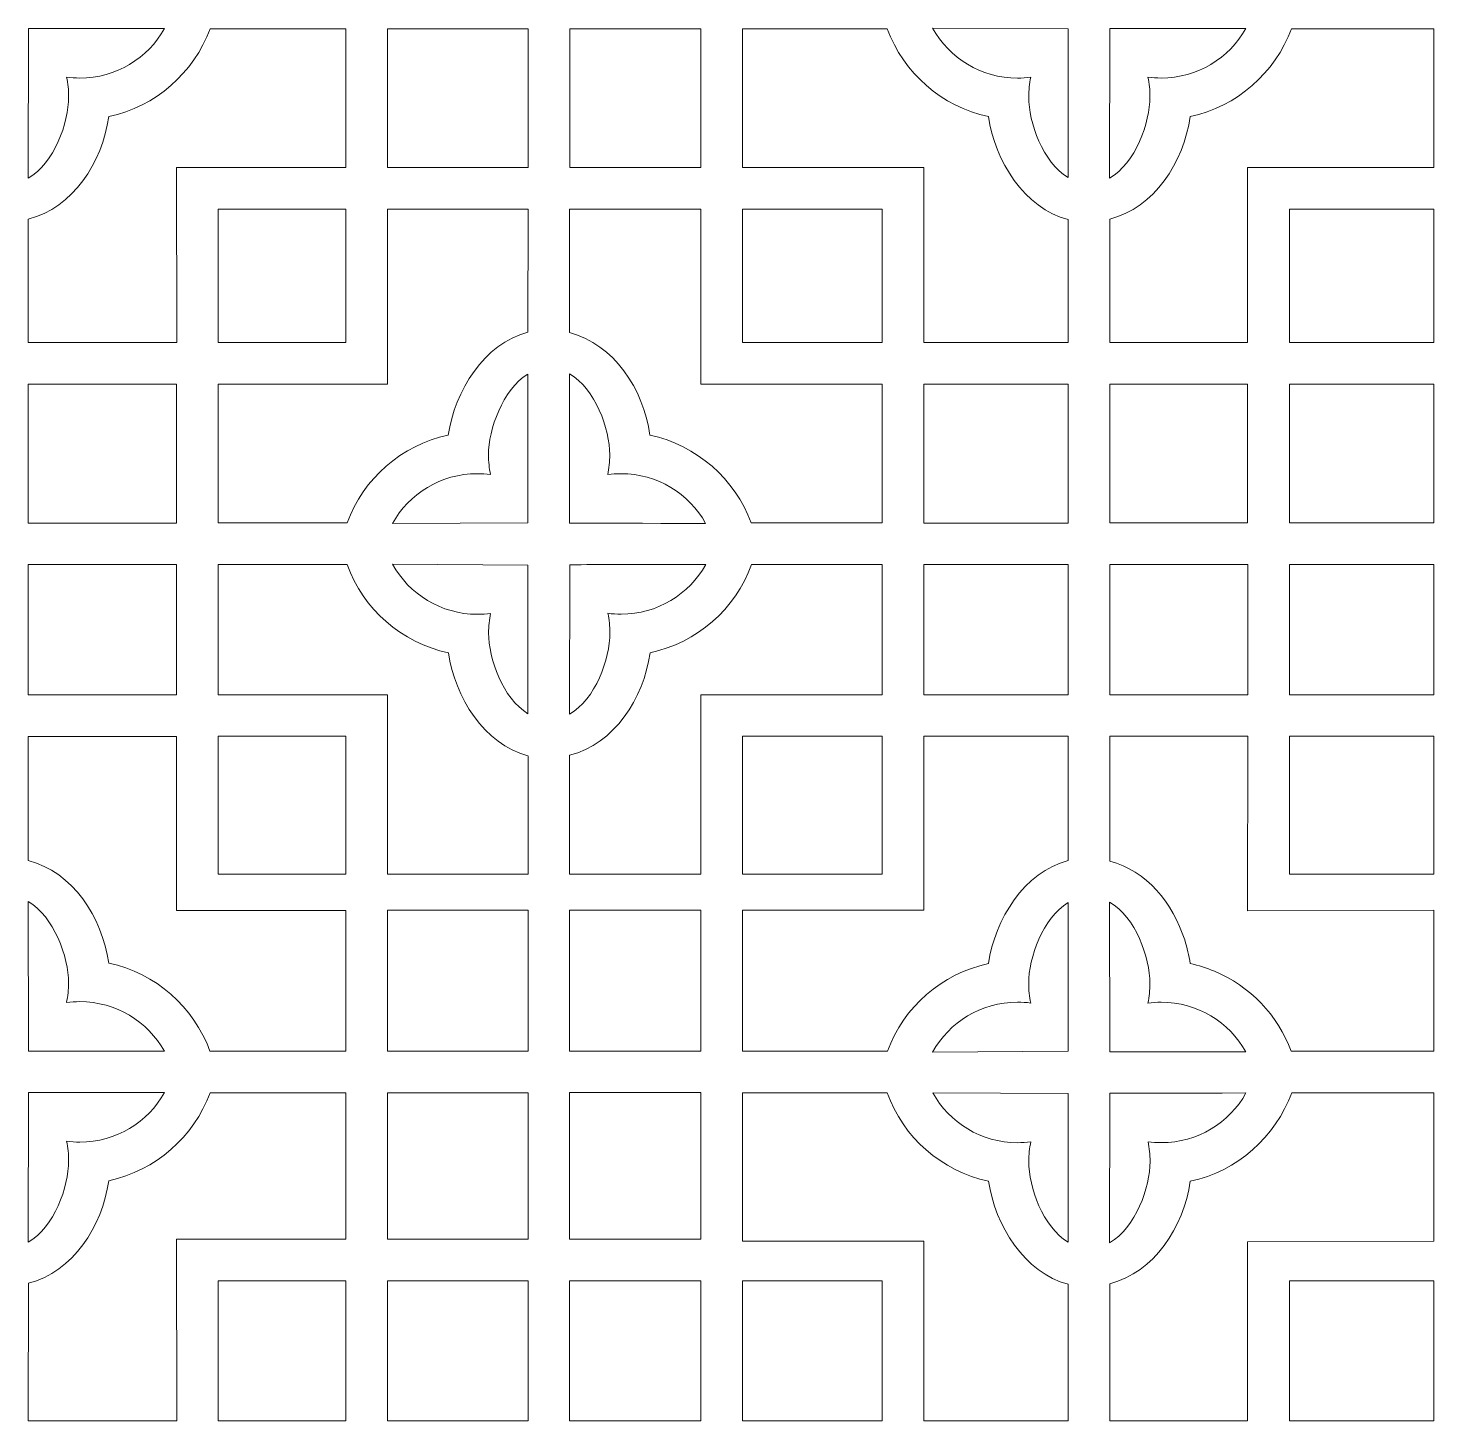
# Model space of a CAD drawing. Header units: centimetres. Extents: x -107 to 107, y -90 to 90.
# Drawn here: x 56.1 to 106.8, y -90.3 to -40.1 of the extents above; entities that cross this region are included whole.
import ezdxf

# ---------------------------------------------------------------- set-up
doc = ezdxf.new("R2010")
doc.units = ezdxf.units.CM
doc.header["$MEASUREMENT"] = 0
doc.layers.add('layer 1', color=7, linetype='Continuous')

msp = doc.modelspace()

# ---------------------------------------------------------------- linework, layer by layer
at = {"layer": 'layer 1', "color": 142, "lineweight": 9}
for points, knots in [([(60.99684, -40.1128), (56.09257, -40.11795), (56.09257, -40.11795), (56.09257, -40.11795), (56.09257, -40.11795), (56.09257, -40.11795), (56.08186, -45.50918), (56.08186, -45.50918), (56.08186, -45.50918), (57.01708, -44.97947), (57.53863, -43.50995), (57.53863, -42.58049), (57.53863, -42.58049), (57.53863, -42.33724), (57.51378, -42.09978), (57.46652, -41.87048), (57.46652, -41.87048), (57.62219, -41.89166), (57.7811, -41.9026), (57.94256, -41.9026), (57.94256, -41.9026), (59.2577, -41.9026), (60.39878, -41.18558), (60.99684, -40.1128)], [0, 0, 0, 0, 0.14285714, 0.14285714, 0.14285714, 0.14285714, 0.28571429, 0.28571429, 0.28571429, 0.28571429, 0.42857143, 0.42857143, 0.42857143, 0.42857143, 0.57142857, 0.57142857, 0.57142857, 0.57142857, 0.71428571, 0.71428571, 0.71428571, 0.71428571, 1, 1, 1, 1]), ([(56.08476, -46.99061), (56.08476, -46.99061), (56.08476, -51.43531), (56.08476, -51.43531), (56.08476, -51.43531), (56.08476, -51.43531), (61.43424, -51.43518), (61.43424, -51.43518), (61.43424, -51.43518), (61.43424, -51.43518), (61.43351, -45.12711), (61.43351, -45.12711), (61.43351, -45.12711), (61.43351, -45.12711), (67.5307, -45.1295), (67.5307, -45.1295), (67.5307, -45.1295), (67.5307, -45.1295), (67.5307, -40.1238), (67.5307, -40.1238), (67.5307, -40.1238), (67.5307, -40.1238), (62.63852, -40.12314), (62.63852, -40.12314), (62.63852, -40.12314), (62.05359, -41.71861), (60.67864, -42.93335), (58.98786, -43.2931), (58.98786, -43.2931), (58.75085, -44.95354), (57.69228, -46.57348), (56.08476, -46.99061)], [0, 0, 0, 0, 0.11111111, 0.11111111, 0.11111111, 0.11111111, 0.22222222, 0.22222222, 0.22222222, 0.22222222, 0.33333333, 0.33333333, 0.33333333, 0.33333333, 0.44444444, 0.44444444, 0.44444444, 0.44444444, 0.55555556, 0.55555556, 0.55555556, 0.55555556, 0.66666667, 0.66666667, 0.66666667, 0.66666667, 0.77777778, 0.77777778, 0.77777778, 0.77777778, 1, 1, 1, 1]), ([(74.10555, -45.12909), (74.10555, -45.12909), (69.03104, -45.12909), (69.03104, -45.12909), (69.03104, -45.12909), (69.03104, -45.12909), (69.03104, -40.12324), (69.03104, -40.12324), (69.03104, -40.12324), (69.03104, -40.12324), (74.10555, -40.12324), (74.10555, -40.12324), (74.10555, -40.12324), (74.10555, -40.12324), (74.10555, -45.12909), (74.10555, -45.12909)], [0, 0, 0, 0, 0.2, 0.2, 0.2, 0.2, 0.4, 0.4, 0.4, 0.4, 0.6, 0.6, 0.6, 0.6, 1, 1, 1, 1]), ([(80.33741, -45.12909), (80.33741, -45.12909), (75.6055, -45.12909), (75.6055, -45.12909), (75.6055, -45.12909), (75.6055, -45.12909), (75.6055, -40.12483), (75.6055, -40.12483), (75.6055, -40.12483), (75.6055, -40.12483), (80.33741, -40.12483), (80.33741, -40.12483), (80.33741, -40.12483), (80.33741, -40.12483), (80.33741, -45.12909), (80.33741, -45.12909)], [0, 0, 0, 0, 0.2, 0.2, 0.2, 0.2, 0.4, 0.4, 0.4, 0.4, 0.6, 0.6, 0.6, 0.6, 1, 1, 1, 1]), ([(93.58112, -47.00418), (93.58112, -47.00418), (93.58112, -51.43531), (93.58112, -51.43531), (93.58112, -51.43531), (93.58112, -51.43531), (88.37664, -51.43531), (88.37664, -51.43531), (88.37664, -51.43531), (88.37664, -51.43531), (88.37209, -45.12871), (88.37209, -45.12871), (88.37209, -45.12871), (88.37209, -45.12871), (81.8368, -45.12963), (81.8368, -45.12963), (81.8368, -45.12963), (81.8368, -45.12963), (81.8368, -40.12321), (81.8368, -40.12321), (81.8368, -40.12321), (81.8368, -40.12321), (87.0581, -40.12314), (87.0581, -40.12314), (87.0581, -40.12314), (87.64277, -41.71926), (89.01801, -42.93457), (90.70926, -43.29442), (90.70926, -43.29442), (90.93553, -44.87959), (92.00498, -46.60075), (93.58112, -47.00418)], [0, 0, 0, 0, 0.11111111, 0.11111111, 0.11111111, 0.11111111, 0.22222222, 0.22222222, 0.22222222, 0.22222222, 0.33333333, 0.33333333, 0.33333333, 0.33333333, 0.44444444, 0.44444444, 0.44444444, 0.44444444, 0.55555556, 0.55555556, 0.55555556, 0.55555556, 0.66666667, 0.66666667, 0.66666667, 0.66666667, 0.77777778, 0.77777778, 0.77777778, 0.77777778, 1, 1, 1, 1]), ([(93.57834, -45.49051), (93.57835, -40.1339), (93.57835, -40.1339), (93.57835, -40.1339), (93.57835, -40.1339), (93.57835, -40.1339), (88.69398, -40.10286), (88.69398, -40.10286), (88.69398, -40.10286), (89.29165, -41.17702), (90.4384, -41.90392), (91.75456, -41.90392), (91.75456, -41.90392), (91.91602, -41.90392), (92.07493, -41.89298), (92.2306, -41.8718), (92.2306, -41.8718), (92.18334, -42.1011), (92.15849, -42.33857), (92.15849, -42.58181), (92.15849, -42.58181), (92.15849, -43.49468), (92.66536, -44.94576), (93.57834, -45.49051)], [0, 0, 0, 0, 0.14285714, 0.14285714, 0.14285714, 0.14285714, 0.28571429, 0.28571429, 0.28571429, 0.28571429, 0.42857143, 0.42857143, 0.42857143, 0.42857143, 0.57142857, 0.57142857, 0.57142857, 0.57142857, 0.71428571, 0.71428571, 0.71428571, 0.71428571, 1, 1, 1, 1]), ([(99.98918, -40.11163), (95.08491, -40.11678), (95.08491, -40.11678), (95.08491, -40.11678), (95.08491, -40.11678), (95.08491, -40.11678), (95.0742, -45.50801), (95.0742, -45.50801), (95.0742, -45.50801), (96.00942, -44.9783), (96.53097, -43.50878), (96.53097, -42.57932), (96.53097, -42.57932), (96.53097, -42.33607), (96.50612, -42.09861), (96.45886, -41.86931), (96.45886, -41.86931), (96.61453, -41.89049), (96.77344, -41.90143), (96.9349, -41.90143), (96.9349, -41.90143), (98.25004, -41.90143), (99.39112, -41.18441), (99.98918, -40.11163)], [0, 0, 0, 0, 0.14285714, 0.14285714, 0.14285714, 0.14285714, 0.28571429, 0.28571429, 0.28571429, 0.28571429, 0.42857143, 0.42857143, 0.42857143, 0.42857143, 0.57142857, 0.57142857, 0.57142857, 0.57142857, 0.71428571, 0.71428571, 0.71428571, 0.71428571, 1, 1, 1, 1]), ([(95.07835, -46.98944), (95.07835, -46.98944), (95.08768, -51.43604), (95.08768, -51.43604), (95.08768, -51.43604), (95.08768, -51.43604), (100.05248, -51.43604), (100.05248, -51.43604), (100.05248, -51.43604), (100.05248, -51.43604), (100.05248, -45.12878), (100.05248, -45.12878), (100.05248, -45.12878), (100.05248, -45.12878), (106.76404, -45.12855), (106.76404, -45.12855), (106.76404, -45.12855), (106.76404, -45.12855), (106.76379, -40.12308), (106.76379, -40.12308), (106.76379, -40.12308), (106.76379, -40.12308), (101.63041, -40.12314), (101.63041, -40.12314), (101.63041, -40.12314), (101.04524, -41.71802), (99.67057, -42.93227), (97.9802, -43.29193), (97.9802, -43.29193), (97.74319, -44.95237), (96.68587, -46.57231), (95.07835, -46.98944)], [0, 0, 0, 0, 0.11111111, 0.11111111, 0.11111111, 0.11111111, 0.22222222, 0.22222222, 0.22222222, 0.22222222, 0.33333333, 0.33333333, 0.33333333, 0.33333333, 0.44444444, 0.44444444, 0.44444444, 0.44444444, 0.55555556, 0.55555556, 0.55555556, 0.55555556, 0.66666667, 0.66666667, 0.66666667, 0.66666667, 0.77777778, 0.77777778, 0.77777778, 0.77777778, 1, 1, 1, 1]), ([(67.53069, -51.43531), (67.53069, -51.43531), (62.9336, -51.43531), (62.9336, -51.43531), (62.9336, -51.43531), (62.9336, -51.43531), (62.9336, -46.62887), (62.9336, -46.62887), (62.9336, -46.62887), (62.9336, -46.62887), (67.53069, -46.62887), (67.53069, -46.62887), (67.53069, -46.62887), (67.53069, -46.62887), (67.53069, -51.43531), (67.53069, -51.43531)], [0, 0, 0, 0, 0.2, 0.2, 0.2, 0.2, 0.4, 0.4, 0.4, 0.4, 0.6, 0.6, 0.6, 0.6, 1, 1, 1, 1]), ([(67.57972, -57.94148), (67.57972, -57.94148), (62.93632, -57.94238), (62.93632, -57.94238), (62.93632, -57.94238), (62.93632, -57.94238), (62.93632, -52.9355), (62.93632, -52.9355), (62.93632, -52.9355), (62.93632, -52.9355), (69.03104, -52.93704), (69.03104, -52.93704), (69.03104, -52.93704), (69.03104, -52.93704), (69.03104, -46.62924), (69.03104, -46.62924), (69.03104, -46.62924), (69.03104, -46.62924), (74.10528, -46.62924), (74.10528, -46.62924), (74.10528, -46.62924), (74.10528, -46.62924), (74.09855, -51.06426), (74.09855, -51.06426), (74.09855, -51.06426), (72.52241, -51.46769), (71.45574, -53.18885), (71.22947, -54.77402), (71.22947, -54.77402), (69.53956, -55.13359), (68.16517, -56.34726), (67.57972, -57.94148)], [0, 0, 0, 0, 0.11111111, 0.11111111, 0.11111111, 0.11111111, 0.22222222, 0.22222222, 0.22222222, 0.22222222, 0.33333333, 0.33333333, 0.33333333, 0.33333333, 0.44444444, 0.44444444, 0.44444444, 0.44444444, 0.55555556, 0.55555556, 0.55555556, 0.55555556, 0.66666667, 0.66666667, 0.66666667, 0.66666667, 0.77777778, 0.77777778, 0.77777778, 0.77777778, 1, 1, 1, 1]), ([(80.33773, -52.9352), (80.33773, -52.9352), (86.87008, -52.93561), (86.87008, -52.93561), (86.87008, -52.93561), (86.87008, -52.93561), (86.87008, -57.94161), (86.87008, -57.94161), (86.87008, -57.94161), (86.87008, -57.94161), (82.14929, -57.94161), (82.14929, -57.94161), (82.14929, -57.94161), (81.56335, -56.34855), (80.18949, -55.1359), (78.50041, -54.77651), (78.50041, -54.77651), (78.2634, -53.11607), (77.20608, -51.49613), (75.59856, -51.079), (75.59856, -51.079), (75.59856, -51.079), (75.60537, -46.63014), (75.60537, -46.63014), (75.60537, -46.63014), (75.60537, -46.63014), (80.33794, -46.63014), (80.33794, -46.63014), (80.33794, -46.63014), (80.33794, -46.63014), (80.33773, -52.9352), (80.33773, -52.9352)], [0, 0, 0, 0, 0.11111111, 0.11111111, 0.11111111, 0.11111111, 0.22222222, 0.22222222, 0.22222222, 0.22222222, 0.33333333, 0.33333333, 0.33333333, 0.33333333, 0.44444444, 0.44444444, 0.44444444, 0.44444444, 0.55555556, 0.55555556, 0.55555556, 0.55555556, 0.66666667, 0.66666667, 0.66666667, 0.66666667, 0.77777778, 0.77777778, 0.77777778, 0.77777778, 1, 1, 1, 1]), ([(86.87008, -51.43604), (86.87008, -51.43604), (81.8368, -51.43604), (81.8368, -51.43604), (81.8368, -51.43604), (81.8368, -51.43604), (81.8368, -46.63014), (81.8368, -46.63014), (81.8368, -46.63014), (81.8368, -46.63014), (86.87008, -46.63014), (86.87008, -46.63014), (86.87008, -46.63014), (86.87008, -46.63014), (86.87008, -51.43604), (86.87008, -51.43604)], [0, 0, 0, 0, 0.2, 0.2, 0.2, 0.2, 0.4, 0.4, 0.4, 0.4, 0.6, 0.6, 0.6, 0.6, 1, 1, 1, 1]), ([(106.76352, -51.43531), (106.76352, -51.43531), (101.55904, -51.43531), (101.55904, -51.43531), (101.55904, -51.43531), (101.55904, -51.43531), (101.55904, -46.6287), (101.55904, -46.6287), (101.55904, -46.6287), (101.55904, -46.6287), (106.76352, -46.6287), (106.76352, -46.6287), (106.76352, -46.6287), (106.76352, -46.6287), (106.76352, -51.43531), (106.76352, -51.43531)], [0, 0, 0, 0, 0.2, 0.2, 0.2, 0.2, 0.4, 0.4, 0.4, 0.4, 0.6, 0.6, 0.6, 0.6, 1, 1, 1, 1]), ([(74.09855, -52.57793), (74.09856, -57.93454), (74.09856, -57.93454), (74.09856, -57.93454), (74.09856, -57.93454), (74.09856, -57.93454), (69.21419, -57.96558), (69.21419, -57.96558), (69.21419, -57.96558), (69.81186, -56.89142), (70.95861, -56.16452), (72.27477, -56.16452), (72.27477, -56.16452), (72.43623, -56.16452), (72.59514, -56.17546), (72.75081, -56.19664), (72.75081, -56.19664), (72.70355, -55.96734), (72.6787, -55.72987), (72.6787, -55.48663), (72.6787, -55.48663), (72.6787, -54.57376), (73.18557, -53.12268), (74.09855, -52.57793)], [0, 0, 0, 0, 0.14285714, 0.14285714, 0.14285714, 0.14285714, 0.28571429, 0.28571429, 0.28571429, 0.28571429, 0.42857143, 0.42857143, 0.42857143, 0.42857143, 0.57142857, 0.57142857, 0.57142857, 0.57142857, 0.71428571, 0.71428571, 0.71428571, 0.71428571, 1, 1, 1, 1]), ([(80.50939, -57.95681), (75.60512, -57.95166), (75.60512, -57.95166), (75.60512, -57.95166), (75.60512, -57.95166), (75.60512, -57.95166), (75.59441, -52.56043), (75.59441, -52.56043), (75.59441, -52.56043), (76.52963, -53.09014), (77.05118, -54.55966), (77.05118, -55.48912), (77.05118, -55.48912), (77.05118, -55.73237), (77.02633, -55.96983), (76.97907, -56.19913), (76.97907, -56.19913), (77.13474, -56.17795), (77.29365, -56.16701), (77.45511, -56.16701), (77.45511, -56.16701), (78.77025, -56.16701), (79.91133, -56.88403), (80.50939, -57.95681)], [0, 0, 0, 0, 0.14285714, 0.14285714, 0.14285714, 0.14285714, 0.28571429, 0.28571429, 0.28571429, 0.28571429, 0.42857143, 0.42857143, 0.42857143, 0.42857143, 0.57142857, 0.57142857, 0.57142857, 0.57142857, 0.71428571, 0.71428571, 0.71428571, 0.71428571, 1, 1, 1, 1]), ([(61.42976, -57.94402), (61.42976, -57.94402), (56.08423, -57.94402), (56.08423, -57.94402), (56.08423, -57.94402), (56.08423, -57.94402), (56.08423, -52.9355), (56.08423, -52.9355), (56.08423, -52.9355), (56.08423, -52.9355), (61.42976, -52.9355), (61.42976, -52.9355), (61.42976, -52.9355), (61.42976, -52.9355), (61.42976, -57.94402), (61.42976, -57.94402)], [0, 0, 0, 0, 0.2, 0.2, 0.2, 0.2, 0.4, 0.4, 0.4, 0.4, 0.6, 0.6, 0.6, 0.6, 1, 1, 1, 1]), ([(93.58112, -57.94402), (93.58112, -57.94402), (88.37204, -57.94402), (88.37204, -57.94402), (88.37204, -57.94402), (88.37204, -57.94402), (88.37204, -52.9355), (88.37204, -52.9355), (88.37204, -52.9355), (88.37204, -52.9355), (93.58112, -52.9355), (93.58112, -52.9355), (93.58112, -52.9355), (93.58112, -52.9355), (93.58112, -57.94402), (93.58112, -57.94402)], [0, 0, 0, 0, 0.2, 0.2, 0.2, 0.2, 0.4, 0.4, 0.4, 0.4, 0.6, 0.6, 0.6, 0.6, 1, 1, 1, 1]), ([(100.05248, -57.94188), (100.05248, -57.94188), (95.08117, -57.94188), (95.08117, -57.94188), (95.08117, -57.94188), (95.08117, -57.94188), (95.08117, -52.93493), (95.08117, -52.93493), (95.08117, -52.93493), (95.08117, -52.93493), (100.05248, -52.93493), (100.05248, -52.93493), (100.05248, -52.93493), (100.05248, -52.93493), (100.05248, -57.94188), (100.05248, -57.94188)], [0, 0, 0, 0, 0.2, 0.2, 0.2, 0.2, 0.4, 0.4, 0.4, 0.4, 0.6, 0.6, 0.6, 0.6, 1, 1, 1, 1]), ([(106.76352, -57.94188), (106.76352, -57.94188), (101.55904, -57.94188), (101.55904, -57.94188), (101.55904, -57.94188), (101.55904, -57.94188), (101.55904, -52.93815), (101.55904, -52.93815), (101.55904, -52.93815), (101.55904, -52.93815), (106.76352, -52.93815), (106.76352, -52.93815), (106.76352, -52.93815), (106.76352, -52.93815), (106.76352, -57.94188), (106.76352, -57.94188)], [0, 0, 0, 0, 0.2, 0.2, 0.2, 0.2, 0.4, 0.4, 0.4, 0.4, 0.6, 0.6, 0.6, 0.6, 1, 1, 1, 1]), ([(61.42976, -64.13291), (61.42976, -64.13291), (56.08423, -64.13291), (56.08423, -64.13291), (56.08423, -64.13291), (56.08423, -64.13291), (56.08423, -59.44149), (56.08423, -59.44149), (56.08423, -59.44149), (56.08423, -59.44149), (61.42976, -59.44149), (61.42976, -59.44149), (61.42976, -59.44149), (61.42976, -59.44149), (61.42976, -64.13291), (61.42976, -64.13291)], [0, 0, 0, 0, 0.2, 0.2, 0.2, 0.2, 0.4, 0.4, 0.4, 0.4, 0.6, 0.6, 0.6, 0.6, 1, 1, 1, 1]), ([(74.10283, -66.33278), (72.52669, -65.92935), (71.46002, -64.20819), (71.23375, -62.62302), (71.23375, -62.62302), (69.53886, -62.26239), (68.16137, -61.04263), (67.57885, -59.44144), (67.57885, -59.44144), (67.57885, -59.44144), (62.93632, -59.44203), (62.93632, -59.44203), (62.93632, -59.44203), (62.93632, -59.44203), (62.93632, -64.13369), (62.93632, -64.13369), (62.93632, -64.13369), (62.93632, -64.13369), (69.03104, -64.13198), (69.03104, -64.13198), (69.03104, -64.13198), (69.03104, -64.13198), (69.03104, -70.60346), (69.03104, -70.60346), (69.03104, -70.60346), (69.03104, -70.60346), (74.10396, -70.60346), (74.10396, -70.60346), (74.10396, -70.60346), (74.10396, -70.60346), (74.10396, -66.33277), (74.10396, -66.33277)], [0, 0, 0, 0, 0.11111111, 0.11111111, 0.11111111, 0.11111111, 0.22222222, 0.22222222, 0.22222222, 0.22222222, 0.33333333, 0.33333333, 0.33333333, 0.33333333, 0.44444444, 0.44444444, 0.44444444, 0.44444444, 0.55555556, 0.55555556, 0.55555556, 0.55555556, 0.66666667, 0.66666667, 0.66666667, 0.66666667, 0.77777778, 0.77777778, 0.77777778, 0.77777778, 1, 1, 1, 1]), ([(74.10283, -64.81911), (74.10284, -59.4625), (74.10284, -59.4625), (74.10284, -59.4625), (74.10284, -59.4625), (74.10284, -59.4625), (69.21847, -59.43146), (69.21847, -59.43146), (69.21847, -59.43146), (69.81614, -60.50562), (70.96289, -61.23252), (72.27905, -61.23252), (72.27905, -61.23252), (72.44051, -61.23252), (72.59942, -61.22158), (72.75509, -61.2004), (72.75509, -61.2004), (72.70783, -61.4297), (72.68298, -61.66717), (72.68298, -61.91041), (72.68298, -61.91041), (72.68298, -62.82328), (73.18985, -64.27436), (74.10283, -64.81911)], [0, 0, 0, 0, 0.14285714, 0.14285714, 0.14285714, 0.14285714, 0.28571429, 0.28571429, 0.28571429, 0.28571429, 0.42857143, 0.42857143, 0.42857143, 0.42857143, 0.57142857, 0.57142857, 0.57142857, 0.57142857, 0.71428571, 0.71428571, 0.71428571, 0.71428571, 1, 1, 1, 1]), ([(80.51367, -59.44023), (75.6094, -59.44538), (75.6094, -59.44538), (75.6094, -59.44538), (75.6094, -59.44538), (75.6094, -59.44538), (75.59869, -64.83661), (75.59869, -64.83661), (75.59869, -64.83661), (76.53391, -64.3069), (77.05546, -62.83738), (77.05546, -61.90792), (77.05546, -61.90792), (77.05546, -61.66467), (77.03061, -61.42721), (76.98335, -61.19791), (76.98335, -61.19791), (77.13902, -61.21909), (77.29793, -61.23003), (77.45939, -61.23003), (77.45939, -61.23003), (78.77453, -61.23003), (79.91561, -60.51301), (80.51367, -59.44023)], [0, 0, 0, 0, 0.14285714, 0.14285714, 0.14285714, 0.14285714, 0.28571429, 0.28571429, 0.28571429, 0.28571429, 0.42857143, 0.42857143, 0.42857143, 0.42857143, 0.57142857, 0.57142857, 0.57142857, 0.57142857, 0.71428571, 0.71428571, 0.71428571, 0.71428571, 1, 1, 1, 1]), ([(75.60512, -66.31749), (77.21264, -65.90036), (78.26768, -64.28097), (78.50469, -62.62053), (78.50469, -62.62053), (80.20223, -62.25933), (81.57781, -61.04636), (82.15873, -59.44149), (82.15873, -59.44149), (82.15873, -59.44149), (86.87008, -59.44149), (86.87008, -59.44149), (86.87008, -59.44149), (86.87008, -59.44149), (86.87008, -64.13208), (86.87008, -64.13208), (86.87008, -64.13208), (86.87008, -64.13208), (80.33667, -64.13298), (80.33667, -64.13298), (80.33667, -64.13298), (80.33667, -64.13298), (80.33795, -70.60373), (80.33795, -70.60373), (80.33795, -70.60373), (80.33795, -70.60373), (75.60512, -70.60373), (75.60512, -70.60373), (75.60512, -70.60373), (75.60512, -70.60373), (75.60512, -66.31749), (75.60512, -66.31749)], [0, 0, 0, 0, 0.11111111, 0.11111111, 0.11111111, 0.11111111, 0.22222222, 0.22222222, 0.22222222, 0.22222222, 0.33333333, 0.33333333, 0.33333333, 0.33333333, 0.44444444, 0.44444444, 0.44444444, 0.44444444, 0.55555556, 0.55555556, 0.55555556, 0.55555556, 0.66666667, 0.66666667, 0.66666667, 0.66666667, 0.77777778, 0.77777778, 0.77777778, 0.77777778, 1, 1, 1, 1]), ([(93.58112, -64.13211), (93.58112, -64.13211), (88.37208, -64.13211), (88.37208, -64.13211), (88.37208, -64.13211), (88.37208, -64.13211), (88.37208, -59.44203), (88.37208, -59.44203), (88.37208, -59.44203), (88.37208, -59.44203), (93.58112, -59.44203), (93.58112, -59.44203), (93.58112, -59.44203), (93.58112, -59.44203), (93.58112, -64.13211), (93.58112, -64.13211)], [0, 0, 0, 0, 0.2, 0.2, 0.2, 0.2, 0.4, 0.4, 0.4, 0.4, 0.6, 0.6, 0.6, 0.6, 1, 1, 1, 1]), ([(100.05639, -64.13208), (100.05639, -64.13208), (95.0809, -64.13208), (95.0809, -64.13208), (95.0809, -64.13208), (95.0809, -64.13208), (95.0809, -59.44149), (95.0809, -59.44149), (95.0809, -59.44149), (95.0809, -59.44149), (100.05639, -59.44149), (100.05639, -59.44149), (100.05639, -59.44149), (100.05639, -59.44149), (100.05639, -64.13208), (100.05639, -64.13208)], [0, 0, 0, 0, 0.2, 0.2, 0.2, 0.2, 0.4, 0.4, 0.4, 0.4, 0.6, 0.6, 0.6, 0.6, 1, 1, 1, 1]), ([(106.76352, -64.13262), (106.76352, -64.13262), (101.55904, -64.13262), (101.55904, -64.13262), (101.55904, -64.13262), (101.55904, -64.13262), (101.55904, -59.44149), (101.55904, -59.44149), (101.55904, -59.44149), (101.55904, -59.44149), (106.76352, -59.44149), (106.76352, -59.44149), (106.76352, -59.44149), (106.76352, -59.44149), (106.76352, -64.13262), (106.76352, -64.13262)], [0, 0, 0, 0, 0.2, 0.2, 0.2, 0.2, 0.4, 0.4, 0.4, 0.4, 0.6, 0.6, 0.6, 0.6, 1, 1, 1, 1]), ([(56.08172, -70.10964), (57.68924, -70.52677), (58.74656, -72.14671), (58.98357, -73.80715), (58.98357, -73.80715), (60.67598, -74.16725), (62.05194, -75.38399), (62.63591, -76.9817), (62.63591, -76.9817), (62.63591, -76.9817), (67.5307, -76.98231), (67.5307, -76.98231), (67.5307, -76.98231), (67.5307, -76.98231), (67.5307, -71.90572), (67.5307, -71.90572), (67.5307, -71.90572), (67.5307, -71.90572), (61.43351, -71.91453), (61.43351, -71.91453), (61.43351, -71.91453), (61.43351, -71.91453), (61.434, -65.63331), (61.434, -65.63331), (61.434, -65.63331), (61.434, -65.63331), (56.08445, -65.63331), (56.08445, -65.63331), (56.08445, -65.63331), (56.08445, -65.63331), (56.08172, -70.10964), (56.08172, -70.10964)], [0, 0, 0, 0, 0.11111111, 0.11111111, 0.11111111, 0.11111111, 0.22222222, 0.22222222, 0.22222222, 0.22222222, 0.33333333, 0.33333333, 0.33333333, 0.33333333, 0.44444444, 0.44444444, 0.44444444, 0.44444444, 0.55555556, 0.55555556, 0.55555556, 0.55555556, 0.66666667, 0.66666667, 0.66666667, 0.66666667, 0.77777778, 0.77777778, 0.77777778, 0.77777778, 1, 1, 1, 1]), ([(67.53095, -70.6038), (67.53095, -70.6038), (62.93632, -70.6038), (62.93632, -70.6038), (62.93632, -70.6038), (62.93632, -70.6038), (62.93632, -65.63207), (62.93632, -65.63207), (62.93632, -65.63207), (62.93632, -65.63207), (67.53095, -65.63207), (67.53095, -65.63207), (67.53095, -65.63207), (67.53095, -65.63207), (67.53095, -70.6038), (67.53095, -70.6038)], [0, 0, 0, 0, 0.2, 0.2, 0.2, 0.2, 0.4, 0.4, 0.4, 0.4, 0.6, 0.6, 0.6, 0.6, 1, 1, 1, 1]), ([(86.87008, -70.60488), (86.87008, -70.60488), (81.8368, -70.60488), (81.8368, -70.60488), (81.8368, -70.60488), (81.8368, -70.60488), (81.8368, -65.63223), (81.8368, -65.63223), (81.8368, -65.63223), (81.8368, -65.63223), (86.87008, -65.63223), (86.87008, -65.63223), (86.87008, -65.63223), (86.87008, -65.63223), (86.87008, -70.60488), (86.87008, -70.60488)], [0, 0, 0, 0, 0.2, 0.2, 0.2, 0.2, 0.4, 0.4, 0.4, 0.4, 0.6, 0.6, 0.6, 0.6, 1, 1, 1, 1]), ([(93.57683, -70.11454), (93.57683, -70.11454), (93.58112, -65.63277), (93.58112, -65.63277), (93.58112, -65.63277), (93.58112, -65.63277), (88.37204, -65.63277), (88.37204, -65.63277), (88.37204, -65.63277), (88.37204, -65.63277), (88.37194, -71.90463), (88.37194, -71.90463), (88.37194, -71.90463), (88.37194, -71.90463), (81.83854, -71.90446), (81.83854, -71.90446), (81.83854, -71.90446), (81.83854, -71.90446), (81.83854, -76.98193), (81.83854, -76.98193), (81.83854, -76.98193), (81.83854, -76.98193), (87.06168, -76.9817), (87.06168, -76.9817), (87.06168, -76.9817), (87.64921, -75.39241), (89.0214, -74.18312), (90.70775, -73.8243), (90.70775, -73.8243), (90.93402, -72.23913), (92.00069, -70.51797), (93.57683, -70.11454)], [0, 0, 0, 0, 0.11111111, 0.11111111, 0.11111111, 0.11111111, 0.22222222, 0.22222222, 0.22222222, 0.22222222, 0.33333333, 0.33333333, 0.33333333, 0.33333333, 0.44444444, 0.44444444, 0.44444444, 0.44444444, 0.55555556, 0.55555556, 0.55555556, 0.55555556, 0.66666667, 0.66666667, 0.66666667, 0.66666667, 0.77777778, 0.77777778, 0.77777778, 0.77777778, 1, 1, 1, 1]), ([(101.62497, -76.98491), (101.62497, -76.98491), (106.76352, -76.98482), (106.76352, -76.98482), (106.76352, -76.98482), (106.76352, -76.98482), (106.76352, -71.90464), (106.76352, -71.90464), (106.76352, -71.90464), (106.76352, -71.90464), (100.05248, -71.92158), (100.05248, -71.92158), (100.05248, -71.92158), (100.05248, -71.92158), (100.05572, -65.63207), (100.05572, -65.63207), (100.05572, -65.63207), (100.05572, -65.63207), (95.08026, -65.63207), (95.08026, -65.63207), (95.08026, -65.63207), (95.08026, -65.63207), (95.08004, -70.13011), (95.08004, -70.13011), (95.08004, -70.13011), (96.40727, -70.47599), (97.35894, -71.64205), (97.7829, -72.97314), (97.7829, -72.97314), (97.87186, -73.25246), (97.93761, -73.53899), (97.97869, -73.82679), (97.97869, -73.82679), (98.28152, -73.89123), (98.57418, -73.98326), (98.85402, -74.09982), (98.85402, -74.09982), (100.13274, -74.63245), (101.14306, -75.68071), (101.62497, -76.98491)], [0, 0, 0, 0, 0.09090909, 0.09090909, 0.09090909, 0.09090909, 0.18181818, 0.18181818, 0.18181818, 0.18181818, 0.27272727, 0.27272727, 0.27272727, 0.27272727, 0.36363636, 0.36363636, 0.36363636, 0.36363636, 0.45454545, 0.45454545, 0.45454545, 0.45454545, 0.54545455, 0.54545455, 0.54545455, 0.54545455, 0.63636364, 0.63636364, 0.63636364, 0.63636364, 0.72727273, 0.72727273, 0.72727273, 0.72727273, 0.81818182, 0.81818182, 0.81818182, 0.81818182, 1, 1, 1, 1]), ([(106.76325, -70.60481), (106.76325, -70.60481), (101.55904, -70.60481), (101.55904, -70.60481), (101.55904, -70.60481), (101.55904, -70.60481), (101.55904, -65.63223), (101.55904, -65.63223), (101.55904, -65.63223), (101.55904, -65.63223), (106.76325, -65.63223), (106.76325, -65.63223), (106.76325, -65.63223), (106.76325, -65.63223), (106.76325, -70.60481), (106.76325, -70.60481)], [0, 0, 0, 0, 0.2, 0.2, 0.2, 0.2, 0.4, 0.4, 0.4, 0.4, 0.6, 0.6, 0.6, 0.6, 1, 1, 1, 1]), ([(60.99255, -76.98745), (56.08828, -76.9823), (56.08828, -76.9823), (56.08828, -76.9823), (56.08828, -76.9823), (56.08828, -76.9823), (56.07757, -71.59107), (56.07757, -71.59107), (56.07757, -71.59107), (57.01279, -72.12078), (57.53434, -73.5903), (57.53434, -74.51976), (57.53434, -74.51976), (57.53434, -74.76301), (57.50949, -75.00047), (57.46223, -75.22977), (57.46223, -75.22977), (57.6179, -75.20859), (57.77681, -75.19765), (57.93827, -75.19765), (57.93827, -75.19765), (59.25341, -75.19765), (60.39449, -75.91467), (60.99255, -76.98745)], [0, 0, 0, 0, 0.14285714, 0.14285714, 0.14285714, 0.14285714, 0.28571429, 0.28571429, 0.28571429, 0.28571429, 0.42857143, 0.42857143, 0.42857143, 0.42857143, 0.57142857, 0.57142857, 0.57142857, 0.57142857, 0.71428571, 0.71428571, 0.71428571, 0.71428571, 1, 1, 1, 1]), ([(74.10502, -76.98246), (74.10502, -76.98246), (69.03104, -76.98246), (69.03104, -76.98246), (69.03104, -76.98246), (69.03104, -76.98246), (69.03104, -71.90462), (69.03104, -71.90462), (69.03104, -71.90462), (69.03104, -71.90462), (74.10502, -71.90462), (74.10502, -71.90462), (74.10502, -71.90462), (74.10502, -71.90462), (74.10502, -76.98246), (74.10502, -76.98246)], [0, 0, 0, 0, 0.2, 0.2, 0.2, 0.2, 0.4, 0.4, 0.4, 0.4, 0.6, 0.6, 0.6, 0.6, 1, 1, 1, 1]), ([(80.33796, -76.98231), (80.33796, -76.98231), (75.60512, -76.98231), (75.60512, -76.98231), (75.60512, -76.98231), (75.60512, -76.98231), (75.60512, -71.90451), (75.60512, -71.90451), (75.60512, -71.90451), (75.60512, -71.90451), (80.33796, -71.90451), (80.33796, -71.90451), (80.33796, -71.90451), (80.33796, -71.90451), (80.33796, -76.98231), (80.33796, -76.98231)], [0, 0, 0, 0, 0.2, 0.2, 0.2, 0.2, 0.4, 0.4, 0.4, 0.4, 0.6, 0.6, 0.6, 0.6, 1, 1, 1, 1]), ([(93.57683, -71.62821), (93.57684, -76.98482), (93.57684, -76.98482), (93.57684, -76.98482), (93.57684, -76.98482), (93.57684, -76.98482), (88.69247, -77.01586), (88.69247, -77.01586), (88.69247, -77.01586), (89.29014, -75.9417), (90.43689, -75.2148), (91.75305, -75.2148), (91.75305, -75.2148), (91.91451, -75.2148), (92.07342, -75.22574), (92.22909, -75.24692), (92.22909, -75.24692), (92.18183, -75.01762), (92.15698, -74.78015), (92.15698, -74.53691), (92.15698, -74.53691), (92.15698, -73.62404), (92.66385, -72.17296), (93.57683, -71.62821)], [0, 0, 0, 0, 0.14285714, 0.14285714, 0.14285714, 0.14285714, 0.28571429, 0.28571429, 0.28571429, 0.28571429, 0.42857143, 0.42857143, 0.42857143, 0.42857143, 0.57142857, 0.57142857, 0.57142857, 0.57142857, 0.71428571, 0.71428571, 0.71428571, 0.71428571, 1, 1, 1, 1]), ([(99.98767, -77.00709), (95.0834, -77.00194), (95.0834, -77.00194), (95.0834, -77.00194), (95.0834, -77.00194), (95.0834, -77.00194), (95.07269, -71.61071), (95.07269, -71.61071), (95.07269, -71.61071), (96.00791, -72.14042), (96.52946, -73.60994), (96.52946, -74.5394), (96.52946, -74.5394), (96.52946, -74.78265), (96.50461, -75.02011), (96.45735, -75.24941), (96.45735, -75.24941), (96.61302, -75.22823), (96.77193, -75.21729), (96.93339, -75.21729), (96.93339, -75.21729), (98.24853, -75.21729), (99.38961, -75.93431), (99.98767, -77.00709)], [0, 0, 0, 0, 0.14285714, 0.14285714, 0.14285714, 0.14285714, 0.28571429, 0.28571429, 0.28571429, 0.28571429, 0.42857143, 0.42857143, 0.42857143, 0.42857143, 0.57142857, 0.57142857, 0.57142857, 0.57142857, 0.71428571, 0.71428571, 0.71428571, 0.71428571, 1, 1, 1, 1]), ([(60.99683, -78.47087), (56.09256, -78.47602), (56.09256, -78.47602), (56.09256, -78.47602), (56.09256, -78.47602), (56.09256, -78.47602), (56.08185, -83.86725), (56.08185, -83.86725), (56.08185, -83.86725), (57.01707, -83.33754), (57.53862, -81.86802), (57.53862, -80.93856), (57.53862, -80.93856), (57.53862, -80.69531), (57.51377, -80.45785), (57.46651, -80.22855), (57.46651, -80.22855), (57.62218, -80.24973), (57.78109, -80.26067), (57.94255, -80.26067), (57.94255, -80.26067), (59.25769, -80.26067), (60.39877, -79.54365), (60.99683, -78.47087)], [0, 0, 0, 0, 0.14285714, 0.14285714, 0.14285714, 0.14285714, 0.28571429, 0.28571429, 0.28571429, 0.28571429, 0.42857143, 0.42857143, 0.42857143, 0.42857143, 0.57142857, 0.57142857, 0.57142857, 0.57142857, 0.71428571, 0.71428571, 0.71428571, 0.71428571, 1, 1, 1, 1]), ([(56.086, -85.34868), (57.69352, -84.93155), (58.75084, -83.31161), (58.98785, -81.65117), (58.98785, -81.65117), (60.67844, -81.29145), (62.05326, -80.07695), (62.63831, -78.48174), (62.63831, -78.48174), (62.63831, -78.48174), (67.53007, -78.48295), (67.53007, -78.48295), (67.53007, -78.48295), (67.53007, -78.48295), (67.53007, -83.76215), (67.53007, -83.76215), (67.53007, -83.76215), (67.53007, -83.76215), (61.4319, -83.76204), (61.4319, -83.76204), (61.4319, -83.76204), (61.4319, -83.76204), (61.43423, -90.30873), (61.43423, -90.30873), (61.43423, -90.30873), (61.43423, -90.30873), (56.08441, -90.30873), (56.08441, -90.30873), (56.08441, -90.30873), (56.08441, -90.30873), (56.086, -85.34868), (56.086, -85.34868)], [0, 0, 0, 0, 0.11111111, 0.11111111, 0.11111111, 0.11111111, 0.22222222, 0.22222222, 0.22222222, 0.22222222, 0.33333333, 0.33333333, 0.33333333, 0.33333333, 0.44444444, 0.44444444, 0.44444444, 0.44444444, 0.55555556, 0.55555556, 0.55555556, 0.55555556, 0.66666667, 0.66666667, 0.66666667, 0.66666667, 0.77777778, 0.77777778, 0.77777778, 0.77777778, 1, 1, 1, 1]), ([(74.10556, -83.76242), (74.10556, -83.76242), (69.03104, -83.76242), (69.03104, -83.76242), (69.03104, -83.76242), (69.03104, -83.76242), (69.03104, -78.48208), (69.03104, -78.48208), (69.03104, -78.48208), (69.03104, -78.48208), (74.10556, -78.48208), (74.10556, -78.48208), (74.10556, -78.48208), (74.10556, -78.48208), (74.10556, -83.76242), (74.10556, -83.76242)], [0, 0, 0, 0, 0.2, 0.2, 0.2, 0.2, 0.4, 0.4, 0.4, 0.4, 0.6, 0.6, 0.6, 0.6, 1, 1, 1, 1]), ([(80.33795, -83.76365), (80.33795, -83.76365), (75.60512, -83.76365), (75.60512, -83.76365), (75.60512, -83.76365), (75.60512, -83.76365), (75.60512, -78.47854), (75.60512, -78.47854), (75.60512, -78.47854), (75.60512, -78.47854), (80.33795, -78.47854), (80.33795, -78.47854), (80.33795, -78.47854), (80.33795, -78.47854), (80.33795, -83.76365), (80.33795, -83.76365)], [0, 0, 0, 0, 0.2, 0.2, 0.2, 0.2, 0.4, 0.4, 0.4, 0.4, 0.6, 0.6, 0.6, 0.6, 1, 1, 1, 1]), ([(87.05349, -78.48174), (87.63389, -80.08784), (89.01361, -81.31191), (90.71203, -81.6733), (90.71203, -81.6733), (90.9383, -83.25847), (92.00497, -84.97963), (93.58111, -85.38306), (93.58111, -85.38306), (93.58111, -85.38306), (93.58112, -90.30973), (93.58112, -90.30973), (93.58112, -90.30973), (93.58112, -90.30973), (88.37664, -90.30973), (88.37664, -90.30973), (88.37664, -90.30973), (88.37664, -90.30973), (88.37413, -83.83045), (88.37413, -83.83045), (88.37413, -83.83045), (88.37413, -83.83045), (81.83862, -83.83135), (81.83862, -83.83135), (81.83862, -83.83135), (81.83862, -83.83135), (81.83862, -78.48774), (81.83862, -78.48774), (81.83862, -78.48774), (81.83862, -78.48774), (87.05349, -78.48174), (87.05349, -78.48174)], [0, 0, 0, 0, 0.11111111, 0.11111111, 0.11111111, 0.11111111, 0.22222222, 0.22222222, 0.22222222, 0.22222222, 0.33333333, 0.33333333, 0.33333333, 0.33333333, 0.44444444, 0.44444444, 0.44444444, 0.44444444, 0.55555556, 0.55555556, 0.55555556, 0.55555556, 0.66666667, 0.66666667, 0.66666667, 0.66666667, 0.77777778, 0.77777778, 0.77777778, 0.77777778, 1, 1, 1, 1]), ([(93.58111, -83.86939), (93.58112, -78.51278), (93.58112, -78.51278), (93.58112, -78.51278), (93.58112, -78.51278), (93.58112, -78.51278), (88.69675, -78.48174), (88.69675, -78.48174), (88.69675, -78.48174), (89.29442, -79.5559), (90.44117, -80.2828), (91.75733, -80.2828), (91.75733, -80.2828), (91.91879, -80.2828), (92.0777, -80.27186), (92.23337, -80.25068), (92.23337, -80.25068), (92.18611, -80.47998), (92.16126, -80.71745), (92.16126, -80.96069), (92.16126, -80.96069), (92.16126, -81.87356), (92.66813, -83.32464), (93.58111, -83.86939)], [0, 0, 0, 0, 0.14285714, 0.14285714, 0.14285714, 0.14285714, 0.28571429, 0.28571429, 0.28571429, 0.28571429, 0.42857143, 0.42857143, 0.42857143, 0.42857143, 0.57142857, 0.57142857, 0.57142857, 0.57142857, 0.71428571, 0.71428571, 0.71428571, 0.71428571, 1, 1, 1, 1]), ([(99.99195, -78.49051), (95.08768, -78.49566), (95.08768, -78.49566), (95.08768, -78.49566), (95.08768, -78.49566), (95.08768, -78.49566), (95.07697, -83.88689), (95.07697, -83.88689), (95.07697, -83.88689), (96.01219, -83.35718), (96.53374, -81.88766), (96.53374, -80.9582), (96.53374, -80.9582), (96.53374, -80.71495), (96.50889, -80.47749), (96.46163, -80.24819), (96.46163, -80.24819), (96.6173, -80.26937), (96.77621, -80.28031), (96.93767, -80.28031), (96.93767, -80.28031), (98.25281, -80.28031), (99.39389, -79.56329), (99.99195, -78.49051)], [0, 0, 0, 0, 0.14285714, 0.14285714, 0.14285714, 0.14285714, 0.28571429, 0.28571429, 0.28571429, 0.28571429, 0.42857143, 0.42857143, 0.42857143, 0.42857143, 0.57142857, 0.57142857, 0.57142857, 0.57142857, 0.71428571, 0.71428571, 0.71428571, 0.71428571, 1, 1, 1, 1]), ([(95.08112, -85.36832), (96.68864, -84.95119), (97.74596, -83.33125), (97.98297, -81.67081), (97.98297, -81.67081), (99.68051, -81.30961), (101.05966, -80.0866), (101.64058, -78.48173), (101.64058, -78.48173), (101.64058, -78.48173), (106.76832, -78.4871), (106.76832, -78.4871), (106.76832, -78.4871), (106.76832, -78.4871), (106.76832, -83.83071), (106.76832, -83.83071), (106.76832, -83.83071), (106.76832, -83.83071), (100.05054, -83.85019), (100.05054, -83.85019), (100.05054, -83.85019), (100.05054, -83.85019), (100.05248, -90.30973), (100.05248, -90.30973), (100.05248, -90.30973), (100.05248, -90.30973), (95.08175, -90.30973), (95.08175, -90.30973), (95.08175, -90.30973), (95.08175, -90.30973), (95.08112, -85.36832), (95.08112, -85.36832)], [0, 0, 0, 0, 0.11111111, 0.11111111, 0.11111111, 0.11111111, 0.22222222, 0.22222222, 0.22222222, 0.22222222, 0.33333333, 0.33333333, 0.33333333, 0.33333333, 0.44444444, 0.44444444, 0.44444444, 0.44444444, 0.55555556, 0.55555556, 0.55555556, 0.55555556, 0.66666667, 0.66666667, 0.66666667, 0.66666667, 0.77777778, 0.77777778, 0.77777778, 0.77777778, 1, 1, 1, 1]), ([(67.53057, -90.30926), (67.53057, -90.30926), (62.93632, -90.30926), (62.93632, -90.30926), (62.93632, -90.30926), (62.93632, -90.30926), (62.93632, -85.26257), (62.93632, -85.26257), (62.93632, -85.26257), (62.93632, -85.26257), (67.53057, -85.26257), (67.53057, -85.26257), (67.53057, -85.26257), (67.53057, -85.26257), (67.53057, -90.30926), (67.53057, -90.30926)], [0, 0, 0, 0, 0.2, 0.2, 0.2, 0.2, 0.4, 0.4, 0.4, 0.4, 0.6, 0.6, 0.6, 0.6, 1, 1, 1, 1]), ([(74.10502, -90.31034), (74.10502, -90.31034), (69.03104, -90.31034), (69.03104, -90.31034), (69.03104, -90.31034), (69.03104, -90.31034), (69.03104, -85.26311), (69.03104, -85.26311), (69.03104, -85.26311), (69.03104, -85.26311), (74.10502, -85.26311), (74.10502, -85.26311), (74.10502, -85.26311), (74.10502, -85.26311), (74.10502, -90.31034), (74.10502, -90.31034)], [0, 0, 0, 0, 0.2, 0.2, 0.2, 0.2, 0.4, 0.4, 0.4, 0.4, 0.6, 0.6, 0.6, 0.6, 1, 1, 1, 1]), ([(80.33795, -90.30926), (80.33795, -90.30926), (75.60512, -90.30926), (75.60512, -90.30926), (75.60512, -90.30926), (75.60512, -90.30926), (75.60512, -85.2623), (75.60512, -85.2623), (75.60512, -85.2623), (75.60512, -85.2623), (80.33795, -85.2623), (80.33795, -85.2623), (80.33795, -85.2623), (80.33795, -85.2623), (80.33795, -90.30926), (80.33795, -90.30926)], [0, 0, 0, 0, 0.2, 0.2, 0.2, 0.2, 0.4, 0.4, 0.4, 0.4, 0.6, 0.6, 0.6, 0.6, 1, 1, 1, 1]), ([(86.87008, -90.3098), (86.87008, -90.3098), (81.8368, -90.3098), (81.8368, -90.3098), (81.8368, -90.3098), (81.8368, -90.3098), (81.8368, -85.26257), (81.8368, -85.26257), (81.8368, -85.26257), (81.8368, -85.26257), (86.87008, -85.26257), (86.87008, -85.26257), (86.87008, -85.26257), (86.87008, -85.26257), (86.87008, -90.3098), (86.87008, -90.3098)], [0, 0, 0, 0, 0.2, 0.2, 0.2, 0.2, 0.4, 0.4, 0.4, 0.4, 0.6, 0.6, 0.6, 0.6, 1, 1, 1, 1]), ([(106.76432, -90.31034), (106.76432, -90.31034), (101.55904, -90.31034), (101.55904, -90.31034), (101.55904, -90.31034), (101.55904, -90.31034), (101.55904, -85.26321), (101.55904, -85.26321), (101.55904, -85.26321), (101.55904, -85.26321), (106.76432, -85.26321), (106.76432, -85.26321), (106.76432, -85.26321), (106.76432, -85.26321), (106.76432, -90.31034), (106.76432, -90.31034)], [0, 0, 0, 0, 0.2, 0.2, 0.2, 0.2, 0.4, 0.4, 0.4, 0.4, 0.6, 0.6, 0.6, 0.6, 1, 1, 1, 1])]:
    msp.add_open_spline(points, degree=3, knots=knots, dxfattribs=at)

doc.saveas('drawing.dxf')
